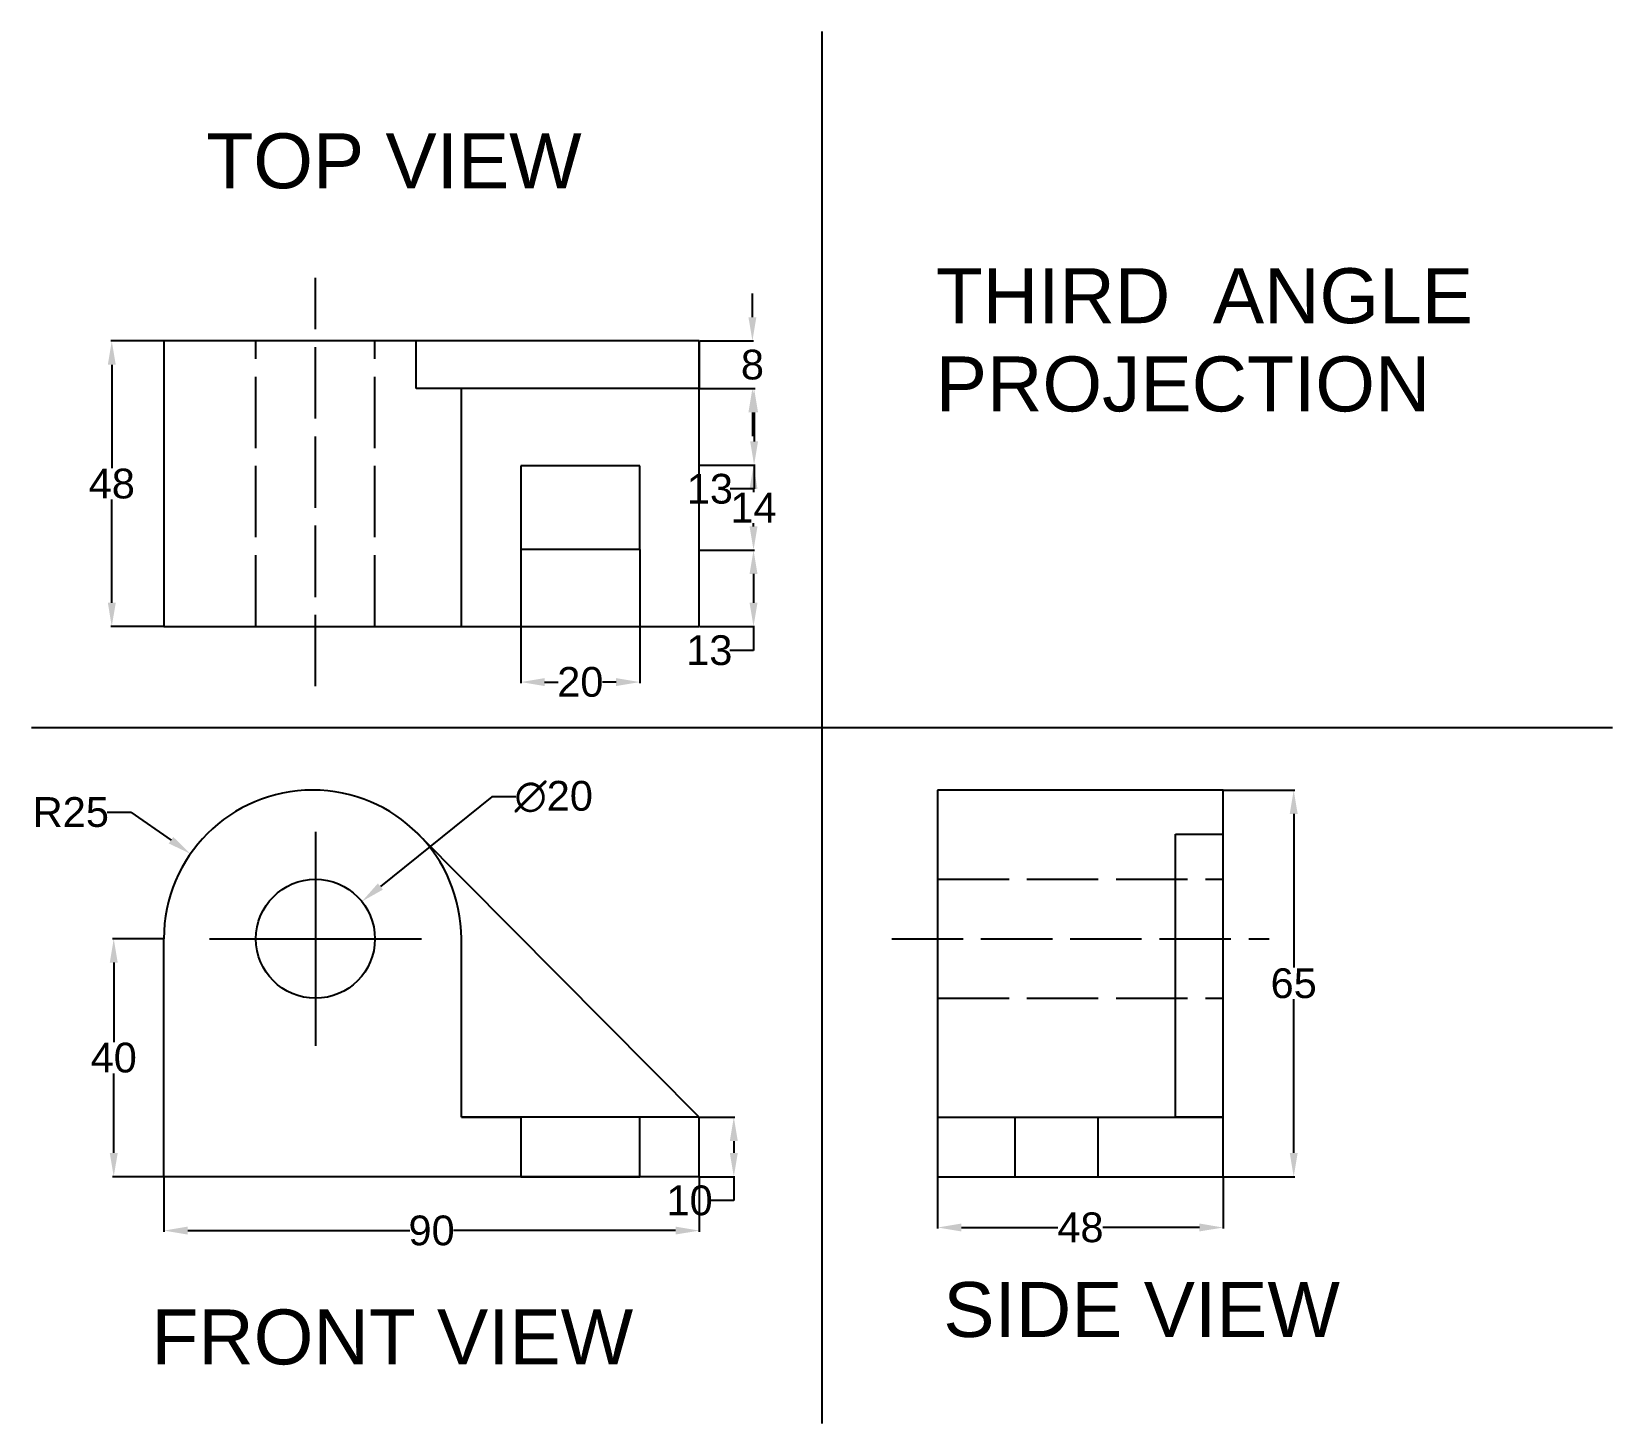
# Model space of a CAD drawing. Header units: inches. Extents: x 1 to 24615, y 89 to 15235.
# Drawn here: x 24349.4 to 24615.1, y 15000.8 to 15234.7 of the extents above.
import ezdxf

# ---------------------------------------------------------------- set-up
doc = ezdxf.new("R2010")
doc.units = ezdxf.units.IN
doc.header["$MEASUREMENT"] = 0
doc.linetypes.add('ACAD_ISO02W100', pattern=[15, 12, -3])
doc.styles.get("Standard").update_dxf_attribs({"font": 'arial.ttf'})
doc.dimstyles.get("Standard").update_dxf_attribs({"dimtxt": 5, "dimasz": 4, "dimexe": 0.18, "dimexo": 0.0625, "dimgap": 0.09, "dimtad": 0, "dimtih": 1, "dimtoh": 1, "dimdec": 0, "dimzin": 0, "dimdsep": 46, "dimtxsty": 'Standard', "dimcen": 0.09, "dimadec": 0, "dimazin": 0, "dimtfac": 1, "dimtdec": 0, "dimtofl": 0, "dimtmove": 0, "dimatfit": 3, "dimfxl": 1, "dimtolj": 1, "dimtzin": 0, "dimarcsym": 0})

# ---------------------------------------------------------------- blocks, each defined once
blk = doc.blocks.new('*D1')
at = {"color": 0, "lineweight": -2, "transparency": 16777216}
for p, q in [((24371.57, 15082.21), (24363.02, 15082.21)), ((24363.2, 15078.21), (24363.2, 15064.86)), ((24363.2, 15046.21), (24363.2, 15059.57)), ((24371.57, 15042.21), (24363.02, 15042.21))]:
    blk.add_line(p, q, dxfattribs=at)
at = {"color": 0, "transparency": 16777216}
for points in [[(24362.54, 15078.21), (24363.87, 15078.21), (24363.2, 15082.21)], [(24362.54, 15046.21), (24363.87, 15046.21), (24363.2, 15042.21)]]:
    blk.add_solid(points, dxfattribs=at)
at = {"layer": 'Defpoints', "color": 0, "transparency": 16777216}
for p in [(24371.63, 15082.21), (24363.2, 15042.21), (24371.63, 15042.21)]:
    blk.add_point(p, dxfattribs=at)
at = {"color": 0, "transparency": 16777216, "insert": (24363.2, 15062.21), "char_height": 5, "attachment_point": 5}
blk.add_mtext('\\A1;40', dxfattribs=at)
blk = doc.blocks.new('*D2')
at = {"color": 0, "lineweight": -2, "transparency": 16777216}
for p, q in [((24371.63, 15042.15), (24371.63, 15032.98)), ((24461.63, 15042.15), (24461.63, 15032.98)), ((24375.63, 15033.16), (24412.97, 15033.16)), ((24457.63, 15033.16), (24420.3, 15033.16))]:
    blk.add_line(p, q, dxfattribs=at)
at = {"color": 0, "transparency": 16777216}
for points in [[(24375.63, 15033.83), (24375.63, 15032.5), (24371.63, 15033.16)], [(24457.63, 15033.83), (24457.63, 15032.5), (24461.63, 15033.16)]]:
    blk.add_solid(points, dxfattribs=at)
at = {"layer": 'Defpoints', "color": 0, "transparency": 16777216}
for p in [(24371.63, 15042.21), (24461.63, 15042.21), (24461.63, 15033.16)]:
    blk.add_point(p, dxfattribs=at)
at = {"color": 0, "transparency": 16777216, "insert": (24416.63, 15033.16), "char_height": 5, "attachment_point": 5}
blk.add_mtext('\\A1;90', dxfattribs=at)
blk = doc.blocks.new('*D3')
at = {"color": 0, "lineweight": -2, "transparency": 16777216}
for p, q in [((24461.7, 15052.21), (24467.61, 15052.21)), ((24467.43, 15048.21), (24467.43, 15046.21)), ((24461.7, 15042.21), (24467.61, 15042.21)), ((24467.43, 15042.21), (24467.43, 15038.21)), ((24467.43, 15038.21), (24463.43, 15038.21))]:
    blk.add_line(p, q, dxfattribs=at)
at = {"color": 0, "transparency": 16777216}
for points in [[(24466.76, 15048.21), (24468.1, 15048.21), (24467.43, 15052.21)], [(24466.76, 15046.21), (24468.1, 15046.21), (24467.43, 15042.21)]]:
    blk.add_solid(points, dxfattribs=at)
at = {"layer": 'Defpoints', "color": 0, "transparency": 16777216}
for p in [(24461.63, 15052.21), (24461.63, 15042.21), (24467.43, 15042.21)]:
    blk.add_point(p, dxfattribs=at)
at = {"color": 0, "transparency": 16777216, "insert": (24460, 15038.21), "char_height": 5, "attachment_point": 5}
blk.add_mtext('\\A1;10', dxfattribs=at)
blk = doc.blocks.new('*D4')
at = {"color": 0, "lineweight": -2, "transparency": 16777216}
for p, q in [((24426.78, 15106.08), (24408.02, 15090.99)), ((24430.78, 15106.08), (24426.78, 15106.08)), ((24397.02, 15082.21), (24397.2, 15082.21)), ((24397.11, 15082.12), (24397.11, 15082.3))]:
    blk.add_line(p, q, dxfattribs=at)
at = {"color": 0, "transparency": 16777216}
blk.add_solid([(24407.6, 15091.51), (24408.44, 15090.47), (24404.91, 15088.48)], dxfattribs=at)
at = {"layer": 'Defpoints', "color": 0, "transparency": 16777216}
for p in [(24404.91, 15088.48), (24389.32, 15075.94)]:
    blk.add_point(p, dxfattribs=at)
at = {"color": 0, "transparency": 16777216, "insert": (24437.16, 15106.08), "char_height": 5, "attachment_point": 5}
blk.add_mtext('\\A1;∅20', dxfattribs=at)
blk = doc.blocks.new('*D5')
at = {"color": 0, "lineweight": -2, "transparency": 16777216}
for p, q in [((24362.07, 15103.48), (24366.07, 15103.48)), ((24366.07, 15103.48), (24372.83, 15098.78)), ((24396.54, 15082.21), (24396.72, 15082.21)), ((24396.63, 15082.12), (24396.63, 15082.3))]:
    blk.add_line(p, q, dxfattribs=at)
at = {"color": 0, "transparency": 16777216}
blk.add_solid([(24373.21, 15099.32), (24372.45, 15098.23), (24376.11, 15096.49)], dxfattribs=at)
at = {"layer": 'Defpoints', "color": 0, "transparency": 16777216}
for p in [(24376.11, 15096.49), (24396.63, 15082.21)]:
    blk.add_point(p, dxfattribs=at)
at = {"color": 0, "transparency": 16777216, "insert": (24355.99, 15103.48), "char_height": 5, "attachment_point": 5}
blk.add_mtext('\\A1;R25', dxfattribs=at)
blk = doc.blocks.new('*D6')
at = {"color": 0, "lineweight": -2, "transparency": 16777216}
for p, q in [((24501.69, 15042.15), (24501.69, 15033.5)), ((24549.69, 15042.15), (24549.69, 15033.5)), ((24505.69, 15033.68), (24521.92, 15033.68)), ((24545.69, 15033.68), (24529.47, 15033.68))]:
    blk.add_line(p, q, dxfattribs=at)
at = {"color": 0, "transparency": 16777216}
for points in [[(24505.69, 15034.35), (24505.69, 15033.02), (24501.69, 15033.68)], [(24545.69, 15034.35), (24545.69, 15033.02), (24549.69, 15033.68)]]:
    blk.add_solid(points, dxfattribs=at)
at = {"layer": 'Defpoints', "color": 0, "transparency": 16777216}
for p in [(24501.69, 15042.21), (24549.69, 15042.21), (24549.69, 15033.68)]:
    blk.add_point(p, dxfattribs=at)
at = {"color": 0, "transparency": 16777216, "insert": (24525.69, 15033.68), "char_height": 5, "attachment_point": 5}
blk.add_mtext('\\A1;48', dxfattribs=at)
blk = doc.blocks.new('*D7')
at = {"color": 0, "lineweight": -2, "transparency": 16777216}
for p, q in [((24431.63, 15147.62), (24431.63, 15125.18)), ((24451.63, 15147.62), (24451.63, 15125.18)), ((24435.63, 15125.36), (24437.93, 15125.36)), ((24447.63, 15125.36), (24445.34, 15125.36))]:
    blk.add_line(p, q, dxfattribs=at)
at = {"color": 0, "transparency": 16777216}
for points in [[(24435.63, 15126.02), (24435.63, 15124.69), (24431.63, 15125.36)], [(24447.63, 15126.02), (24447.63, 15124.69), (24451.63, 15125.36)]]:
    blk.add_solid(points, dxfattribs=at)
at = {"layer": 'Defpoints', "color": 0, "transparency": 16777216}
for p in [(24431.63, 15147.69), (24451.63, 15147.69), (24451.63, 15125.36)]:
    blk.add_point(p, dxfattribs=at)
at = {"color": 0, "transparency": 16777216, "insert": (24441.63, 15125.36), "char_height": 5, "attachment_point": 5}
blk.add_mtext('\\A1;20', dxfattribs=at)
blk = doc.blocks.new('*D8')
at = {"color": 0, "lineweight": -2, "transparency": 16777216}
for p, q in [((24470.56, 15186.69), (24470.56, 15190.69)), ((24461.7, 15182.69), (24470.74, 15182.69)), ((24461.7, 15174.69), (24470.74, 15174.69)), ((24470.56, 15170.69), (24470.56, 15166.69))]:
    blk.add_line(p, q, dxfattribs=at)
at = {"color": 0, "transparency": 16777216}
for points in [[(24469.89, 15186.69), (24471.22, 15186.69), (24470.56, 15182.69)], [(24469.89, 15170.69), (24471.22, 15170.69), (24470.56, 15174.69)]]:
    blk.add_solid(points, dxfattribs=at)
at = {"layer": 'Defpoints', "color": 0, "transparency": 16777216}
for p in [(24461.63, 15182.69), (24461.63, 15174.69), (24470.56, 15174.69)]:
    blk.add_point(p, dxfattribs=at)
at = {"color": 0, "transparency": 16777216, "insert": (24470.56, 15178.69), "char_height": 5, "attachment_point": 5}
blk.add_mtext('\\A1;8', dxfattribs=at)
blk = doc.blocks.new('*D9')
at = {"color": 0, "lineweight": -2, "transparency": 16777216}
for p, q in [((24461.7, 15174.69), (24471.02, 15174.69)), ((24470.84, 15170.69), (24470.84, 15165.82)), ((24461.7, 15161.82), (24471.02, 15161.82)), ((24470.84, 15161.82), (24470.84, 15157.82)), ((24470.84, 15157.82), (24466.84, 15157.82))]:
    blk.add_line(p, q, dxfattribs=at)
at = {"color": 0, "transparency": 16777216}
for points in [[(24470.18, 15170.69), (24471.51, 15170.69), (24470.84, 15174.69)], [(24470.18, 15165.82), (24471.51, 15165.82), (24470.84, 15161.82)]]:
    blk.add_solid(points, dxfattribs=at)
at = {"layer": 'Defpoints', "color": 0, "transparency": 16777216}
for p in [(24461.63, 15174.69), (24461.63, 15161.82), (24470.84, 15161.82)]:
    blk.add_point(p, dxfattribs=at)
at = {"color": 0, "transparency": 16777216, "insert": (24463.41, 15157.82), "char_height": 5, "attachment_point": 5}
blk.add_mtext('\\A1;13', dxfattribs=at)
blk = doc.blocks.new('*D10')
at = {"color": 0, "lineweight": -2, "transparency": 16777216}
for p, q in [((24461.7, 15161.82), (24470.92, 15161.82)), ((24470.74, 15157.82), (24470.74, 15157.27)), ((24470.74, 15151.53), (24470.74, 15152.07)), ((24461.7, 15147.53), (24470.92, 15147.53))]:
    blk.add_line(p, q, dxfattribs=at)
at = {"color": 0, "transparency": 16777216}
for points in [[(24470.08, 15157.82), (24471.41, 15157.82), (24470.74, 15161.82)], [(24470.08, 15151.53), (24471.41, 15151.53), (24470.74, 15147.53)]]:
    blk.add_solid(points, dxfattribs=at)
at = {"layer": 'Defpoints', "color": 0, "transparency": 16777216}
for p in [(24461.63, 15161.82), (24461.63, 15147.53), (24470.74, 15147.53)]:
    blk.add_point(p, dxfattribs=at)
at = {"color": 0, "transparency": 16777216, "insert": (24470.74, 15154.67), "char_height": 5, "attachment_point": 5}
blk.add_mtext('\\A1;14', dxfattribs=at)
blk = doc.blocks.new('*D11')
at = {"color": 0, "lineweight": -2, "transparency": 16777216}
for p, q in [((24461.7, 15147.53), (24470.92, 15147.53)), ((24470.74, 15143.53), (24470.74, 15138.69)), ((24461.7, 15134.69), (24470.92, 15134.69)), ((24470.74, 15134.69), (24470.74, 15130.69)), ((24470.74, 15130.69), (24466.74, 15130.69))]:
    blk.add_line(p, q, dxfattribs=at)
at = {"color": 0, "transparency": 16777216}
for points in [[(24470.08, 15143.53), (24471.41, 15143.53), (24470.74, 15147.53)], [(24470.08, 15138.69), (24471.41, 15138.69), (24470.74, 15134.69)]]:
    blk.add_solid(points, dxfattribs=at)
at = {"layer": 'Defpoints', "color": 0, "transparency": 16777216}
for p in [(24461.63, 15147.53), (24461.63, 15134.69), (24470.74, 15134.69)]:
    blk.add_point(p, dxfattribs=at)
at = {"color": 0, "transparency": 16777216, "insert": (24463.31, 15130.69), "char_height": 5, "attachment_point": 5}
blk.add_mtext('\\A1;13', dxfattribs=at)
blk = doc.blocks.new('*D13')
at = {"color": 0, "lineweight": -2, "transparency": 16777216}
for p, q in [((24371.57, 15182.69), (24362.69, 15182.69)), ((24362.87, 15178.69), (24362.87, 15161.33)), ((24362.87, 15138.69), (24362.87, 15156.04)), ((24371.57, 15134.69), (24362.69, 15134.69))]:
    blk.add_line(p, q, dxfattribs=at)
at = {"color": 0, "transparency": 16777216}
for points in [[(24362.21, 15178.69), (24363.54, 15178.69), (24362.87, 15182.69)], [(24362.21, 15138.69), (24363.54, 15138.69), (24362.87, 15134.69)]]:
    blk.add_solid(points, dxfattribs=at)
at = {"layer": 'Defpoints', "color": 0, "transparency": 16777216}
for p in [(24371.63, 15182.69), (24362.87, 15134.69), (24371.63, 15134.69)]:
    blk.add_point(p, dxfattribs=at)
at = {"color": 0, "transparency": 16777216, "insert": (24362.87, 15158.69), "char_height": 5, "attachment_point": 5}
blk.add_mtext('\\A1;48', dxfattribs=at)
blk = doc.blocks.new('*D14')
at = {"color": 0, "lineweight": -2, "transparency": 16777216}
for p, q in [((24549.76, 15107.21), (24561.72, 15107.21)), ((24561.54, 15103.21), (24561.54, 15077.36)), ((24561.54, 15046.21), (24561.54, 15072.07)), ((24549.76, 15042.21), (24561.72, 15042.21))]:
    blk.add_line(p, q, dxfattribs=at)
at = {"color": 0, "transparency": 16777216}
for points in [[(24560.88, 15103.21), (24562.21, 15103.21), (24561.54, 15107.21)], [(24560.88, 15046.21), (24562.21, 15046.21), (24561.54, 15042.21)]]:
    blk.add_solid(points, dxfattribs=at)
at = {"layer": 'Defpoints', "color": 0, "transparency": 16777216}
for p in [(24549.69, 15107.21), (24549.69, 15042.21), (24561.54, 15042.21)]:
    blk.add_point(p, dxfattribs=at)
at = {"color": 0, "transparency": 16777216, "insert": (24561.54, 15074.71), "char_height": 5, "attachment_point": 5}
blk.add_mtext('\\A1;65', dxfattribs=at)

msp = doc.modelspace()

# ---------------------------------------------------------------- linework, layer by layer
for p, q in [((24482.25, 15234.69), (24482.25, 15000.76)), ((24461.63, 15182.69), (24371.63, 15182.69)), ((24371.63, 15182.69), (24371.63, 15134.69)), ((24414.02, 15174.69), (24414.02, 15182.69)), ((24461.63, 15134.69), (24461.63, 15182.69)), ((24461.63, 15182.69), (24461.63, 15174.69)), ((24461.63, 15174.69), (24414.02, 15174.69)), ((24421.63, 15134.69), (24421.63, 15174.69)), ((24451.63, 15161.69), (24431.63, 15161.69)), ((24431.63, 15161.69), (24431.63, 15147.69)), ((24451.63, 15147.69), (24451.63, 15161.69)), ((24421.63, 15134.69), (24421.63, 15147.69)), ((24431.63, 15147.69), (24451.63, 15147.69)), ((24371.63, 15134.69), (24461.63, 15134.69)), ((24349.4, 15117.72), (24615.11, 15117.72)), ((24549.69, 15107.21), (24501.69, 15107.21)), ((24501.69, 15107.21), (24501.69, 15042.21)), ((24549.69, 15042.21), (24549.69, 15107.21)), ((24397.11, 15100.21), (24397.11, 15064.22)), ((24461.63, 15052.21), (24414.38, 15099.82)), ((24541.69, 15052.21), (24541.69, 15099.82)), ((24541.69, 15099.82), (24549.69, 15099.82)), ((24371.63, 15042.21), (24371.63, 15082.21)), ((24379.32, 15082.21), (24414.91, 15082.21)), ((24421.63, 15052.21), (24421.63, 15082.21)), ((24461.63, 15052.21), (24421.63, 15052.21)), ((24421.63, 15052.21), (24431.63, 15052.21)), ((24431.63, 15052.21), (24431.63, 15042.21)), ((24451.63, 15042.21), (24451.63, 15052.21)), ((24461.63, 15042.21), (24461.63, 15052.21)), ((24501.69, 15052.21), (24549.69, 15052.21)), ((24501.69, 15052.21), (24514.69, 15052.21)), ((24514.69, 15052.21), (24514.69, 15042.21)), ((24528.69, 15042.21), (24528.69, 15052.21)), ((24549.69, 15052.21), (24541.69, 15052.21)), ((24461.63, 15042.21), (24371.63, 15042.21)), ((24431.63, 15042.21), (24451.63, 15042.21)), ((24501.69, 15042.21), (24549.69, 15042.21)), ((24514.69, 15042.21), (24528.69, 15042.21))]:
    msp.add_line(p, q)
at = {"color": 6, "linetype": 'ACAD_ISO02W100'}
for p, q in [((24397.11, 15124.65), (24397.11, 15193.33)), ((24387.11, 15134.69), (24387.11, 15182.69)), ((24407.11, 15134.69), (24407.11, 15182.69)), ((24501.69, 15092.21), (24549.69, 15092.21)), ((24493.98, 15082.21), (24557.44, 15082.21)), ((24501.69, 15072.21), (24549.69, 15072.21))]:
    msp.add_line(p, q, dxfattribs=at)
msp.add_circle((24397.11, 15082.21), 10)
msp.add_arc((24396.63, 15082.21), 25, 0, 180)

# ---------------------------------------------------------------- texts
for s, height, p in [('TOP VIEW', 9.234, (24378.78, 15208.35)), ('THIRD  ANGLE', 9.2336, (24501.39, 15185.68)), ('PROJECTION', 9.234, (24501.39, 15170.85)), ('SIDE VIEW', 9.234, (24502.65, 15015.28)), ('FRONT VIEW', 9.234, (24369.54, 15010.67))]:
    msp.add_text(s, height=height).set_placement(p)

# ---------------------------------------------------------------- dimensions: what is measured, and where the dimension line sits
for base, p1, p2, picture, middle in [((24470.56, 15174.69), (24461.63, 15182.69), (24461.63, 15174.69), '*D8', (24470.56, 15178.69)), ((24362.87, 15134.69), (24371.63, 15182.69), (24371.63, 15134.69), '*D13', (24362.87, 15158.69)), ((24470.84, 15161.82), (24461.63, 15174.69), (24461.63, 15161.82), '*D9', (24463.41, 15157.82)), ((24470.74, 15147.53), (24461.63, 15161.82), (24461.63, 15147.53), '*D10', (24470.74, 15154.67)), ((24470.74, 15134.69), (24461.63, 15147.53), (24461.63, 15134.69), '*D11', (24463.31, 15130.69)), ((24561.54, 15042.21), (24549.69, 15107.21), (24549.69, 15042.21), '*D14', (24561.54, 15074.71)), ((24363.2, 15042.21), (24371.63, 15082.21), (24371.63, 15042.21), '*D1', (24363.2, 15062.21)), ((24467.43, 15042.21), (24461.63, 15052.21), (24461.63, 15042.21), '*D3', (24460, 15038.21))]:
    dim = msp.add_linear_dim(base=base, p1=p1, p2=p2, angle=90, dimstyle='Standard')
    dim.commit()
    dim.dimension.update_dxf_attribs({"geometry": picture, "text_midpoint": middle})
for base, p1, p2, picture, middle in [((24451.63, 15125.36), (24431.63, 15147.69), (24451.63, 15147.69), '*D7', (24441.63, 15125.36)), ((24461.63, 15033.16), (24371.63, 15042.21), (24461.63, 15042.21), '*D2', (24416.63, 15033.16)), ((24549.69, 15033.68), (24501.69, 15042.21), (24549.69, 15042.21), '*D6', (24525.69, 15033.68))]:
    dim = msp.add_linear_dim(base=base, p1=p1, p2=p2, dimstyle='Standard')
    dim.commit()
    dim.dimension.update_dxf_attribs({"geometry": picture, "text_midpoint": middle})
dim = msp.add_diameter_dim_2p(p1=(24389.32, 15075.94), p2=(24404.91, 15088.48), dimstyle='Standard')
dim.commit()
dim.dimension.update_dxf_attribs({"geometry": '*D4', "text_midpoint": (24437.16, 15106.08), "dimtype": 163})
dim = msp.add_radius_dim(center=(24396.63, 15082.21), mpoint=(24376.11, 15096.49), dimstyle='Standard')
dim.commit()
dim.dimension.update_dxf_attribs({"geometry": '*D5', "text_midpoint": (24355.99, 15103.48), "dimtype": 164})

doc.saveas('drawing.dxf')
